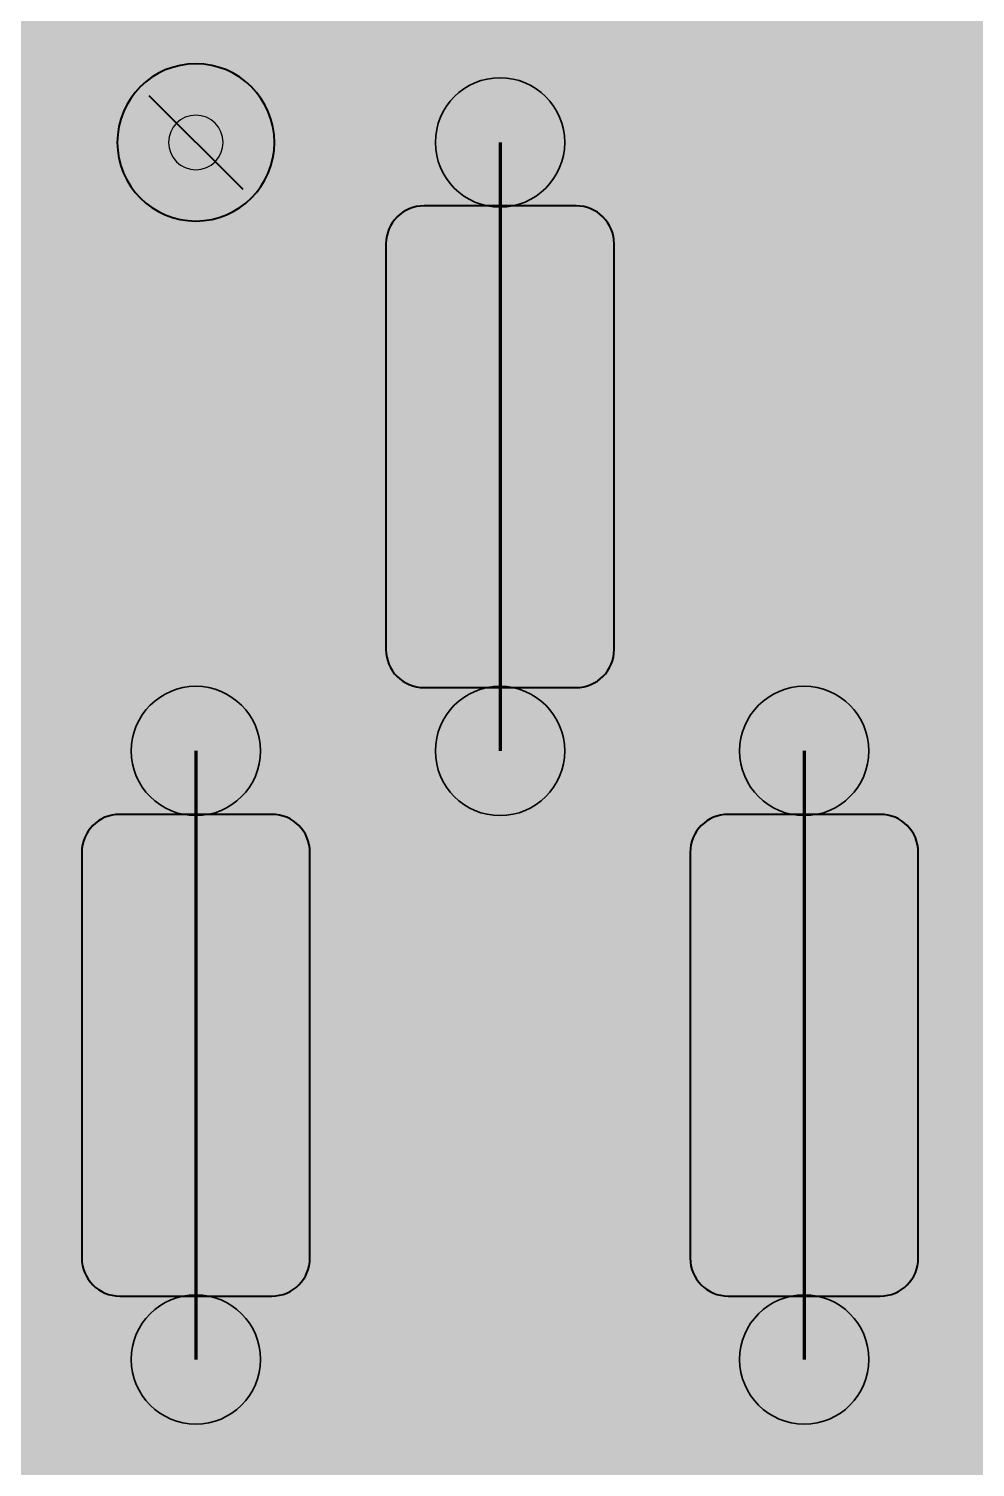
# Model space of a CAD drawing. Header units: millimetres. Extents: x 0 to 207, y 0 to 141.
# Drawn here: x 81.43 to 107.77, y 72.14 to 112.17 of the extents above; entities that cross this region are included whole.
import ezdxf

# ---------------------------------------------------------------- set-up
doc = ezdxf.new("R2010")
doc.units = ezdxf.units.MM
doc.layers.add('trackCuts', color=7, linetype='Continuous')
doc.layers.add('veroComponents', color=7, linetype='Continuous')

msp = doc.modelspace()

# ---------------------------------------------------------------- hatches: boundary and pattern name
at = {"true_color": 0xffffff, "transparency": 33554687}
msp.add_hatch(color=7, dxfattribs=at).paths.add_polyline_path([(206.728, 141.464), (206.728, 0), (0, 0), (0, 141.464)], flags=0)
at = {"true_color": 0x0e2a64, "transparency": 33554687}
h = msp.add_hatch(color=158, dxfattribs=at)
edge = h.paths.add_edge_path(flags=0)
edge.add_spline(control_points=[(132.644, 120.65), (132.644, 120.65), (132.644, 38.1), (132.644, 38.1), (132.644, 37.516), (132.17, 37.042), (131.586, 37.042), (131.586, 37.042), (32.103, 37.042), (32.103, 37.042), (31.519, 37.042), (31.044, 37.516), (31.044, 38.1), (31.044, 38.1), (31.044, 120.65), (31.044, 120.65), (31.044, 121.234), (31.519, 121.708), (32.103, 121.708), (32.103, 121.708), (131.586, 121.708), (131.586, 121.708), (132.17, 121.708), (132.644, 121.234), (132.644, 120.65)], knot_values=[0, 0, 0, 0, 1, 1, 1, 2, 2, 2, 3, 3, 3, 4, 4, 4, 5, 5, 5, 6, 6, 6, 7, 7, 7, 8, 8, 8, 8], degree=3, periodic=1)
at = {"true_color": 0x767c82, "transparency": 33554687}
h = msp.add_hatch(color=8, dxfattribs=at)
edge = h.paths.add_edge_path(flags=0)
edge.add_spline(control_points=[(130.881, 109.008), (130.881, 107.645), (129.774, 106.539), (128.411, 106.539), (128.411, 106.539), (43.744, 106.539), (43.744, 106.539), (42.382, 106.539), (41.275, 107.645), (41.275, 109.008), (41.275, 110.371), (42.382, 111.478), (43.744, 111.478), (43.744, 111.478), (128.411, 111.478), (128.411, 111.478), (129.774, 111.478), (130.881, 110.371), (130.881, 109.008)], knot_values=[0, 0, 0, 0, 1, 1, 1, 2, 2, 2, 3, 3, 3, 4, 4, 4, 5, 5, 5, 6, 6, 6, 6], degree=3, periodic=1)
at = {"true_color": 0xe2763a, "transparency": 33554490}
h = msp.add_hatch(color=23, dxfattribs=at)
edge = h.paths.add_edge_path(flags=0)
edge.add_spline(control_points=[(130.881, 109.008), (130.881, 107.645), (129.774, 106.539), (128.411, 106.539), (128.411, 106.539), (94.544, 106.539), (94.544, 106.539), (93.182, 106.539), (92.075, 107.645), (92.075, 109.008), (92.075, 110.371), (93.182, 111.478), (94.544, 111.478), (94.544, 111.478), (128.411, 111.478), (128.411, 111.478), (129.774, 111.478), (130.881, 110.371), (130.881, 109.008)], knot_values=[0, 0, 0, 0, 1, 1, 1, 2, 2, 2, 3, 3, 3, 4, 4, 4, 5, 5, 5, 6, 6, 6, 6], degree=3, periodic=1)
at = {"true_color": 0xf1f3f5, "transparency": 33554674}
h = msp.add_hatch(color=7, dxfattribs=at)
edge = h.paths.add_edge_path(flags=0)
edge.add_spline(control_points=[(86.078, 110.137), (86.701, 110.137), (87.207, 109.631), (87.207, 109.008), (87.207, 108.385), (86.701, 107.879), (86.078, 107.879), (85.455, 107.879), (84.949, 108.385), (84.949, 109.008), (84.949, 109.631), (85.455, 110.137), (86.078, 110.137)], knot_values=[0, 0, 0, 0, 1, 1, 1, 2, 2, 2, 3, 3, 3, 4, 4, 4, 4], degree=3, periodic=1)
h = msp.add_hatch(color=7, dxfattribs=at)
edge = h.paths.add_edge_path(flags=0)
edge.add_spline(control_points=[(94.544, 110.137), (95.167, 110.137), (95.673, 109.631), (95.673, 109.008), (95.673, 108.385), (95.167, 107.879), (94.544, 107.879), (93.921, 107.879), (93.416, 108.385), (93.416, 109.008), (93.416, 109.631), (93.921, 110.137), (94.544, 110.137)], knot_values=[0, 0, 0, 0, 1, 1, 1, 2, 2, 2, 3, 3, 3, 4, 4, 4, 4], degree=3, periodic=1)
h = msp.add_hatch(color=7, dxfattribs=at)
edge = h.paths.add_edge_path(flags=0)
edge.add_spline(control_points=[(103.011, 110.137), (103.634, 110.137), (104.14, 109.631), (104.14, 109.008), (104.14, 108.385), (103.634, 107.879), (103.011, 107.879), (102.388, 107.879), (101.882, 108.385), (101.882, 109.008), (101.882, 109.631), (102.388, 110.137), (103.011, 110.137)], knot_values=[0, 0, 0, 0, 1, 1, 1, 2, 2, 2, 3, 3, 3, 4, 4, 4, 4], degree=3, periodic=1)
at = {"true_color": 0x767c82, "transparency": 33554687}
h = msp.add_hatch(color=8, dxfattribs=at)
edge = h.paths.add_edge_path(flags=0)
edge.add_spline(control_points=[(130.881, 100.542), (130.881, 99.179), (129.774, 98.072), (128.411, 98.072), (128.411, 98.072), (43.744, 98.072), (43.744, 98.072), (42.382, 98.072), (41.275, 99.179), (41.275, 100.542), (41.275, 101.905), (42.382, 103.011), (43.744, 103.011), (43.744, 103.011), (128.411, 103.011), (128.411, 103.011), (129.774, 103.011), (130.881, 101.905), (130.881, 100.542)], knot_values=[0, 0, 0, 0, 1, 1, 1, 2, 2, 2, 3, 3, 3, 4, 4, 4, 5, 5, 5, 6, 6, 6, 6], degree=3, periodic=1)
at = {"true_color": 0xd1d4d7, "transparency": 33554490}
h = msp.add_hatch(color=254, dxfattribs=at)
edge = h.paths.add_edge_path(flags=0)
edge.add_spline(control_points=[(130.881, 100.542), (130.881, 99.179), (129.774, 98.072), (128.411, 98.072), (128.411, 98.072), (43.744, 98.072), (43.744, 98.072), (42.382, 98.072), (41.275, 99.179), (41.275, 100.542), (41.275, 101.905), (42.382, 103.011), (43.744, 103.011), (43.744, 103.011), (128.411, 103.011), (128.411, 103.011), (129.774, 103.011), (130.881, 101.905), (130.881, 100.542)], knot_values=[0, 0, 0, 0, 1, 1, 1, 2, 2, 2, 3, 3, 3, 4, 4, 4, 5, 5, 5, 6, 6, 6, 6], degree=3, periodic=1)
at = {"true_color": 0xf1f3f5, "transparency": 33554674}
h = msp.add_hatch(color=7, dxfattribs=at)
edge = h.paths.add_edge_path(flags=0)
edge.add_spline(control_points=[(86.078, 101.671), (86.701, 101.671), (87.207, 101.165), (87.207, 100.542), (87.207, 99.919), (86.701, 99.413), (86.078, 99.413), (85.455, 99.413), (84.949, 99.919), (84.949, 100.542), (84.949, 101.165), (85.455, 101.671), (86.078, 101.671)], knot_values=[0, 0, 0, 0, 1, 1, 1, 2, 2, 2, 3, 3, 3, 4, 4, 4, 4], degree=3, periodic=1)
h = msp.add_hatch(color=7, dxfattribs=at)
edge = h.paths.add_edge_path(flags=0)
edge.add_spline(control_points=[(94.544, 101.671), (95.167, 101.671), (95.673, 101.165), (95.673, 100.542), (95.673, 99.919), (95.167, 99.413), (94.544, 99.413), (93.921, 99.413), (93.416, 99.919), (93.416, 100.542), (93.416, 101.165), (93.921, 101.671), (94.544, 101.671)], knot_values=[0, 0, 0, 0, 1, 1, 1, 2, 2, 2, 3, 3, 3, 4, 4, 4, 4], degree=3, periodic=1)
h = msp.add_hatch(color=7, dxfattribs=at)
edge = h.paths.add_edge_path(flags=0)
edge.add_spline(control_points=[(103.011, 101.671), (103.634, 101.671), (104.14, 101.165), (104.14, 100.542), (104.14, 99.919), (103.634, 99.413), (103.011, 99.413), (102.388, 99.413), (101.882, 99.919), (101.882, 100.542), (101.882, 101.165), (102.388, 101.671), (103.011, 101.671)], knot_values=[0, 0, 0, 0, 1, 1, 1, 2, 2, 2, 3, 3, 3, 4, 4, 4, 4], degree=3, periodic=1)
at = {"true_color": 0x767c82, "transparency": 33554687}
h = msp.add_hatch(color=8, dxfattribs=at)
edge = h.paths.add_edge_path(flags=0)
edge.add_spline(control_points=[(130.881, 92.075), (130.881, 90.712), (129.774, 89.606), (128.411, 89.606), (128.411, 89.606), (43.744, 89.606), (43.744, 89.606), (42.382, 89.606), (41.275, 90.712), (41.275, 92.075), (41.275, 93.438), (42.382, 94.544), (43.744, 94.544), (43.744, 94.544), (128.411, 94.544), (128.411, 94.544), (129.774, 94.544), (130.881, 93.438), (130.881, 92.075)], knot_values=[0, 0, 0, 0, 1, 1, 1, 2, 2, 2, 3, 3, 3, 4, 4, 4, 5, 5, 5, 6, 6, 6, 6], degree=3, periodic=1)
at = {"true_color": 0x9826bb, "transparency": 33554490}
h = msp.add_hatch(color=202, dxfattribs=at)
edge = h.paths.add_edge_path(flags=0)
edge.add_spline(control_points=[(130.881, 92.075), (130.881, 90.712), (129.774, 89.606), (128.411, 89.606), (128.411, 89.606), (43.744, 89.606), (43.744, 89.606), (42.382, 89.606), (41.275, 90.712), (41.275, 92.075), (41.275, 93.438), (42.382, 94.544), (43.744, 94.544), (43.744, 94.544), (128.411, 94.544), (128.411, 94.544), (129.774, 94.544), (130.881, 93.438), (130.881, 92.075)], knot_values=[0, 0, 0, 0, 1, 1, 1, 2, 2, 2, 3, 3, 3, 4, 4, 4, 5, 5, 5, 6, 6, 6, 6], degree=3, periodic=1)
at = {"true_color": 0xf1f3f5, "transparency": 33554674}
h = msp.add_hatch(color=7, dxfattribs=at)
edge = h.paths.add_edge_path(flags=0)
edge.add_spline(control_points=[(86.078, 93.204), (86.701, 93.204), (87.207, 92.698), (87.207, 92.075), (87.207, 91.452), (86.701, 90.946), (86.078, 90.946), (85.455, 90.946), (84.949, 91.452), (84.949, 92.075), (84.949, 92.698), (85.455, 93.204), (86.078, 93.204)], knot_values=[0, 0, 0, 0, 1, 1, 1, 2, 2, 2, 3, 3, 3, 4, 4, 4, 4], degree=3, periodic=1)
h = msp.add_hatch(color=7, dxfattribs=at)
edge = h.paths.add_edge_path(flags=0)
edge.add_spline(control_points=[(94.544, 93.204), (95.167, 93.204), (95.673, 92.698), (95.673, 92.075), (95.673, 91.452), (95.167, 90.946), (94.544, 90.946), (93.921, 90.946), (93.416, 91.452), (93.416, 92.075), (93.416, 92.698), (93.921, 93.204), (94.544, 93.204)], knot_values=[0, 0, 0, 0, 1, 1, 1, 2, 2, 2, 3, 3, 3, 4, 4, 4, 4], degree=3, periodic=1)
h = msp.add_hatch(color=7, dxfattribs=at)
edge = h.paths.add_edge_path(flags=0)
edge.add_spline(control_points=[(103.011, 93.204), (103.634, 93.204), (104.14, 92.698), (104.14, 92.075), (104.14, 91.452), (103.634, 90.946), (103.011, 90.946), (102.388, 90.946), (101.882, 91.452), (101.882, 92.075), (101.882, 92.698), (102.388, 93.204), (103.011, 93.204)], knot_values=[0, 0, 0, 0, 1, 1, 1, 2, 2, 2, 3, 3, 3, 4, 4, 4, 4], degree=3, periodic=1)
at = {"true_color": 0x767c82, "transparency": 33554687}
h = msp.add_hatch(color=8, dxfattribs=at)
edge = h.paths.add_edge_path(flags=0)
edge.add_spline(control_points=[(130.881, 83.608), (130.881, 82.245), (129.774, 81.139), (128.411, 81.139), (128.411, 81.139), (43.744, 81.139), (43.744, 81.139), (42.382, 81.139), (41.275, 82.245), (41.275, 83.608), (41.275, 84.971), (42.382, 86.078), (43.744, 86.078), (43.744, 86.078), (128.411, 86.078), (128.411, 86.078), (129.774, 86.078), (130.881, 84.971), (130.881, 83.608)], knot_values=[0, 0, 0, 0, 1, 1, 1, 2, 2, 2, 3, 3, 3, 4, 4, 4, 5, 5, 5, 6, 6, 6, 6], degree=3, periodic=1)
at = {"true_color": 0x58c79e, "transparency": 33554490}
h = msp.add_hatch(color=113, dxfattribs=at)
edge = h.paths.add_edge_path(flags=0)
edge.add_spline(control_points=[(130.881, 83.608), (130.881, 82.245), (129.774, 81.139), (128.411, 81.139), (128.411, 81.139), (43.744, 81.139), (43.744, 81.139), (42.382, 81.139), (41.275, 82.245), (41.275, 83.608), (41.275, 84.971), (42.382, 86.078), (43.744, 86.078), (43.744, 86.078), (128.411, 86.078), (128.411, 86.078), (129.774, 86.078), (130.881, 84.971), (130.881, 83.608)], knot_values=[0, 0, 0, 0, 1, 1, 1, 2, 2, 2, 3, 3, 3, 4, 4, 4, 5, 5, 5, 6, 6, 6, 6], degree=3, periodic=1)
at = {"true_color": 0xf1f3f5, "transparency": 33554674}
h = msp.add_hatch(color=7, dxfattribs=at)
edge = h.paths.add_edge_path(flags=0)
edge.add_spline(control_points=[(86.078, 84.737), (86.701, 84.737), (87.207, 84.231), (87.207, 83.608), (87.207, 82.985), (86.701, 82.479), (86.078, 82.479), (85.455, 82.479), (84.949, 82.985), (84.949, 83.608), (84.949, 84.231), (85.455, 84.737), (86.078, 84.737)], knot_values=[0, 0, 0, 0, 1, 1, 1, 2, 2, 2, 3, 3, 3, 4, 4, 4, 4], degree=3, periodic=1)
h = msp.add_hatch(color=7, dxfattribs=at)
edge = h.paths.add_edge_path(flags=0)
edge.add_spline(control_points=[(94.544, 84.737), (95.167, 84.737), (95.673, 84.231), (95.673, 83.608), (95.673, 82.985), (95.167, 82.479), (94.544, 82.479), (93.921, 82.479), (93.416, 82.985), (93.416, 83.608), (93.416, 84.231), (93.921, 84.737), (94.544, 84.737)], knot_values=[0, 0, 0, 0, 1, 1, 1, 2, 2, 2, 3, 3, 3, 4, 4, 4, 4], degree=3, periodic=1)
h = msp.add_hatch(color=7, dxfattribs=at)
edge = h.paths.add_edge_path(flags=0)
edge.add_spline(control_points=[(103.011, 84.737), (103.634, 84.737), (104.14, 84.231), (104.14, 83.608), (104.14, 82.985), (103.634, 82.479), (103.011, 82.479), (102.388, 82.479), (101.882, 82.985), (101.882, 83.608), (101.882, 84.231), (102.388, 84.737), (103.011, 84.737)], knot_values=[0, 0, 0, 0, 1, 1, 1, 2, 2, 2, 3, 3, 3, 4, 4, 4, 4], degree=3, periodic=1)
at = {"true_color": 0x767c82, "transparency": 33554687}
h = msp.add_hatch(color=8, dxfattribs=at)
edge = h.paths.add_edge_path(flags=0)
edge.add_spline(control_points=[(130.881, 75.142), (130.881, 73.779), (129.774, 72.672), (128.411, 72.672), (128.411, 72.672), (43.744, 72.672), (43.744, 72.672), (42.382, 72.672), (41.275, 73.779), (41.275, 75.142), (41.275, 76.505), (42.382, 77.611), (43.744, 77.611), (43.744, 77.611), (128.411, 77.611), (128.411, 77.611), (129.774, 77.611), (130.881, 76.505), (130.881, 75.142)], knot_values=[0, 0, 0, 0, 1, 1, 1, 2, 2, 2, 3, 3, 3, 4, 4, 4, 5, 5, 5, 6, 6, 6, 6], degree=3, periodic=1)
at = {"true_color": 0x58c79e, "transparency": 33554490}
h = msp.add_hatch(color=113, dxfattribs=at)
edge = h.paths.add_edge_path(flags=0)
edge.add_spline(control_points=[(130.881, 75.142), (130.881, 73.779), (129.774, 72.672), (128.411, 72.672), (128.411, 72.672), (43.744, 72.672), (43.744, 72.672), (42.382, 72.672), (41.275, 73.779), (41.275, 75.142), (41.275, 76.505), (42.382, 77.611), (43.744, 77.611), (43.744, 77.611), (128.411, 77.611), (128.411, 77.611), (129.774, 77.611), (130.881, 76.505), (130.881, 75.142)], knot_values=[0, 0, 0, 0, 1, 1, 1, 2, 2, 2, 3, 3, 3, 4, 4, 4, 5, 5, 5, 6, 6, 6, 6], degree=3, periodic=1)
at = {"true_color": 0xf1f3f5, "transparency": 33554674}
h = msp.add_hatch(color=7, dxfattribs=at)
edge = h.paths.add_edge_path(flags=0)
edge.add_spline(control_points=[(86.078, 76.271), (86.701, 76.271), (87.207, 75.765), (87.207, 75.142), (87.207, 74.519), (86.701, 74.013), (86.078, 74.013), (85.455, 74.013), (84.949, 74.519), (84.949, 75.142), (84.949, 75.765), (85.455, 76.271), (86.078, 76.271)], knot_values=[0, 0, 0, 0, 1, 1, 1, 2, 2, 2, 3, 3, 3, 4, 4, 4, 4], degree=3, periodic=1)
h = msp.add_hatch(color=7, dxfattribs=at)
edge = h.paths.add_edge_path(flags=0)
edge.add_spline(control_points=[(94.544, 76.271), (95.167, 76.271), (95.673, 75.765), (95.673, 75.142), (95.673, 74.519), (95.167, 74.013), (94.544, 74.013), (93.921, 74.013), (93.416, 74.519), (93.416, 75.142), (93.416, 75.765), (93.921, 76.271), (94.544, 76.271)], knot_values=[0, 0, 0, 0, 1, 1, 1, 2, 2, 2, 3, 3, 3, 4, 4, 4, 4], degree=3, periodic=1)
h = msp.add_hatch(color=7, dxfattribs=at)
edge = h.paths.add_edge_path(flags=0)
edge.add_spline(control_points=[(103.011, 76.271), (103.634, 76.271), (104.14, 75.765), (104.14, 75.142), (104.14, 74.519), (103.634, 74.013), (103.011, 74.013), (102.388, 74.013), (101.882, 74.519), (101.882, 75.142), (101.882, 75.765), (102.388, 76.271), (103.011, 76.271)], knot_values=[0, 0, 0, 0, 1, 1, 1, 2, 2, 2, 3, 3, 3, 4, 4, 4, 4], degree=3, periodic=1)
at = {"layer": 'trackCuts', "true_color": 0xe0444e, "transparency": 33554687}
h = msp.add_hatch(color=13, dxfattribs=at)
edge = h.paths.add_edge_path(flags=0)
edge.add_spline(control_points=[(86.078, 111.196), (87.285, 111.196), (88.265, 110.215), (88.265, 109.008), (88.265, 107.801), (87.285, 106.821), (86.078, 106.821), (84.871, 106.821), (83.891, 107.801), (83.891, 109.008), (83.891, 110.215), (84.871, 111.196), (86.078, 111.196)], knot_values=[0, 0, 0, 0, 1, 1, 1, 2, 2, 2, 3, 3, 3, 4, 4, 4, 4], degree=3, periodic=1)
at = {"layer": 'trackCuts', "true_color": 0x541218, "transparency": 33554687}
h = msp.add_hatch(color=248, dxfattribs=at)
edge = h.paths.add_edge_path(flags=0)
edge.add_spline(control_points=[(86.078, 109.767), (86.496, 109.767), (86.836, 109.427), (86.836, 109.008), (86.836, 108.59), (86.496, 108.25), (86.078, 108.25), (85.659, 108.25), (85.319, 108.59), (85.319, 109.008), (85.319, 109.427), (85.659, 109.767), (86.078, 109.767)], knot_values=[0, 0, 0, 0, 1, 1, 1, 2, 2, 2, 3, 3, 3, 4, 4, 4, 4], degree=3, periodic=1)
at = {"layer": 'veroComponents', "true_color": 0x17a5c6, "transparency": 33554687}
h = msp.add_hatch(color=142, dxfattribs=at)
edge = h.paths.add_edge_path(flags=0)
edge.add_spline(control_points=[(94.544, 110.808), (95.537, 110.808), (96.344, 110.001), (96.344, 109.008), (96.344, 108.015), (95.537, 107.209), (94.544, 107.209), (93.551, 107.209), (92.745, 108.015), (92.745, 109.008), (92.745, 110.001), (93.551, 110.808), (94.544, 110.808)], knot_values=[0, 0, 0, 0, 1, 1, 1, 2, 2, 2, 3, 3, 3, 4, 4, 4, 4], degree=3, periodic=1)
at = {"layer": 'veroComponents', "true_color": 0xe66b35, "transparency": 33554687}
h = msp.add_hatch(color=13, dxfattribs=at)
edge = h.paths.add_edge_path(flags=0)
edge.add_spline(control_points=[(96.661, 93.839), (96.661, 93.839), (92.428, 93.839), (92.428, 93.839), (91.844, 93.839), (91.369, 94.313), (91.369, 94.897), (91.369, 94.897), (91.369, 106.186), (91.369, 106.186), (91.369, 106.77), (91.844, 107.244), (92.428, 107.244), (92.428, 107.244), (96.661, 107.244), (96.661, 107.244), (97.245, 107.244), (97.719, 106.77), (97.719, 106.186), (97.719, 106.186), (97.719, 94.897), (97.719, 94.897), (97.719, 94.313), (97.245, 93.839), (96.661, 93.839)], knot_values=[0, 0, 0, 0, 1, 1, 1, 2, 2, 2, 3, 3, 3, 4, 4, 4, 5, 5, 5, 6, 6, 6, 7, 7, 7, 8, 8, 8, 8], degree=3, periodic=1)
at = {"layer": 'veroComponents', "true_color": 0x000000, "transparency": 33554687}
h = msp.add_hatch(color=18, dxfattribs=at)
edge = h.paths.add_edge_path(flags=0)
edge.add_spline(control_points=[(94.544, 102.815), (94.544, 102.815), (94.544, 100.816), (94.544, 100.816), (94.347, 100.839), (94.161, 100.908), (93.987, 101.024), (93.813, 101.141), (93.608, 101.359), (93.371, 101.678), (93.226, 101.873), (93.116, 101.998), (93.041, 102.053), (92.965, 102.107), (92.894, 102.135), (92.826, 102.135), (92.753, 102.135), (92.691, 102.108), (92.639, 102.054), (92.587, 102), (92.561, 101.932), (92.561, 101.85), (92.561, 101.765), (92.588, 101.695), (92.641, 101.641), (92.695, 101.587), (92.789, 101.551), (92.924, 101.533), (92.924, 101.533), (92.87, 100.865), (92.87, 100.865), (92.683, 100.891), (92.536, 100.939), (92.431, 101.009), (92.326, 101.079), (92.245, 101.177), (92.189, 101.304), (92.133, 101.431), (92.105, 101.607), (92.105, 101.832), (92.105, 102.067), (92.131, 102.249), (92.185, 102.379), (92.238, 102.51), (92.32, 102.612), (92.431, 102.687), (92.542, 102.762), (92.666, 102.799), (92.803, 102.799), (92.949, 102.799), (93.089, 102.756), (93.222, 102.671), (93.355, 102.585), (93.501, 102.429), (93.661, 102.203), (93.754, 102.069), (93.818, 101.98), (93.856, 101.934), (93.893, 101.889), (93.941, 101.836), (94.001, 101.775), (94.001, 101.775), (94.001, 102.815), (94.001, 102.815), (94.001, 102.815), (94.544, 102.815), (94.544, 102.815)], knot_values=[0, 0, 0, 0, 1, 1, 1, 2, 2, 2, 3, 3, 3, 4, 4, 4, 5, 5, 5, 6, 6, 6, 7, 7, 7, 8, 8, 8, 9, 9, 9, 10, 10, 10, 11, 11, 11, 12, 12, 12, 13, 13, 13, 14, 14, 14, 15, 15, 15, 16, 16, 16, 17, 17, 17, 18, 18, 18, 19, 19, 19, 20, 20, 20, 21, 21, 21, 22, 22, 22, 22], degree=3, periodic=1)
h = msp.add_hatch(color=18, dxfattribs=at)
edge = h.paths.add_edge_path(flags=0)
edge.add_spline(control_points=[(92.145, 98.376), (92.145, 98.376), (92.145, 99.477), (92.145, 99.477), (92.145, 99.694), (92.175, 99.87), (92.234, 100.003), (92.293, 100.137), (92.377, 100.247), (92.487, 100.335), (92.598, 100.422), (92.726, 100.485), (92.872, 100.524), (93.018, 100.564), (93.173, 100.583), (93.337, 100.583), (93.593, 100.583), (93.792, 100.554), (93.933, 100.496), (94.075, 100.437), (94.193, 100.356), (94.288, 100.253), (94.384, 100.149), (94.447, 100.038), (94.479, 99.919), (94.523, 99.756), (94.544, 99.609), (94.544, 99.477), (94.544, 99.477), (94.544, 98.376), (94.544, 98.376), (94.544, 98.376), (92.145, 98.376), (92.145, 98.376)], knot_values=[0, 0, 0, 0, 1, 1, 1, 2, 2, 2, 3, 3, 3, 4, 4, 4, 5, 5, 5, 6, 6, 6, 7, 7, 7, 8, 8, 8, 9, 9, 9, 10, 10, 10, 11, 11, 11, 11], degree=3, periodic=1)
edge = h.paths.add_edge_path(flags=0)
edge.add_spline(control_points=[(92.689, 99.117), (92.689, 99.117), (94, 99.117), (94, 99.117), (94, 99.117), (94, 99.299), (94, 99.299), (94, 99.454), (93.982, 99.564), (93.948, 99.629), (93.914, 99.695), (93.854, 99.746), (93.768, 99.783), (93.682, 99.82), (93.544, 99.839), (93.351, 99.839), (93.097, 99.839), (92.923, 99.797), (92.829, 99.714), (92.736, 99.632), (92.689, 99.494), (92.689, 99.302), (92.689, 99.302), (92.689, 99.117), (92.689, 99.117)], knot_values=[0, 0, 0, 0, 1, 1, 1, 2, 2, 2, 3, 3, 3, 4, 4, 4, 5, 5, 5, 6, 6, 6, 7, 7, 7, 8, 8, 8, 8], degree=3, periodic=1)
at = {"layer": 'veroComponents', "true_color": 0xf5f5f5, "transparency": 33554687}
for points in [[(97.719, 97.296), (97.719, 95.321), (91.369, 95.321), (91.369, 97.296)], [(106.186, 88.829), (106.186, 86.854), (99.836, 86.854), (99.836, 88.829)], [(89.253, 80.363), (89.253, 78.387), (82.903, 78.387), (82.903, 80.363)]]:
    msp.add_hatch(color=7, dxfattribs=at).paths.add_polyline_path(points, flags=0)
at = {"layer": 'veroComponents', "true_color": 0x17a5c6, "transparency": 33554687}
h = msp.add_hatch(color=142, dxfattribs=at)
edge = h.paths.add_edge_path(flags=0)
edge.add_spline(control_points=[(86.078, 93.874), (87.071, 93.874), (87.877, 93.068), (87.877, 92.075), (87.877, 91.082), (87.071, 90.276), (86.078, 90.276), (85.085, 90.276), (84.279, 91.082), (84.279, 92.075), (84.279, 93.068), (85.085, 93.874), (86.078, 93.874)], knot_values=[0, 0, 0, 0, 1, 1, 1, 2, 2, 2, 3, 3, 3, 4, 4, 4, 4], degree=3, periodic=1)
h = msp.add_hatch(color=142, dxfattribs=at)
edge = h.paths.add_edge_path(flags=0)
edge.add_spline(control_points=[(94.544, 93.874), (95.537, 93.874), (96.344, 93.068), (96.344, 92.075), (96.344, 91.082), (95.537, 90.276), (94.544, 90.276), (93.551, 90.276), (92.745, 91.082), (92.745, 92.075), (92.745, 93.068), (93.551, 93.874), (94.544, 93.874)], knot_values=[0, 0, 0, 0, 1, 1, 1, 2, 2, 2, 3, 3, 3, 4, 4, 4, 4], degree=3, periodic=1)
h = msp.add_hatch(color=142, dxfattribs=at)
edge = h.paths.add_edge_path(flags=0)
edge.add_spline(control_points=[(103.011, 93.874), (104.004, 93.874), (104.81, 93.068), (104.81, 92.075), (104.81, 91.082), (104.004, 90.276), (103.011, 90.276), (102.018, 90.276), (101.212, 91.082), (101.212, 92.075), (101.212, 93.068), (102.018, 93.874), (103.011, 93.874)], knot_values=[0, 0, 0, 0, 1, 1, 1, 2, 2, 2, 3, 3, 3, 4, 4, 4, 4], degree=3, periodic=1)
at = {"layer": 'veroComponents', "true_color": 0xe66b35, "transparency": 33554687}
h = msp.add_hatch(color=13, dxfattribs=at)
edge = h.paths.add_edge_path(flags=0)
edge.add_spline(control_points=[(88.194, 76.906), (88.194, 76.906), (83.961, 76.906), (83.961, 76.906), (83.377, 76.906), (82.903, 77.38), (82.903, 77.964), (82.903, 77.964), (82.903, 89.253), (82.903, 89.253), (82.903, 89.837), (83.377, 90.311), (83.961, 90.311), (83.961, 90.311), (88.194, 90.311), (88.194, 90.311), (88.779, 90.311), (89.253, 89.837), (89.253, 89.253), (89.253, 89.253), (89.253, 77.964), (89.253, 77.964), (89.253, 77.38), (88.779, 76.906), (88.194, 76.906)], knot_values=[0, 0, 0, 0, 1, 1, 1, 2, 2, 2, 3, 3, 3, 4, 4, 4, 5, 5, 5, 6, 6, 6, 7, 7, 7, 8, 8, 8, 8], degree=3, periodic=1)
h = msp.add_hatch(color=13, dxfattribs=at)
edge = h.paths.add_edge_path(flags=0)
edge.add_spline(control_points=[(105.128, 76.906), (105.128, 76.906), (100.894, 76.906), (100.894, 76.906), (100.31, 76.906), (99.836, 77.38), (99.836, 77.964), (99.836, 77.964), (99.836, 89.253), (99.836, 89.253), (99.836, 89.837), (100.31, 90.311), (100.894, 90.311), (100.894, 90.311), (105.128, 90.311), (105.128, 90.311), (105.712, 90.311), (106.186, 89.837), (106.186, 89.253), (106.186, 89.253), (106.186, 77.964), (106.186, 77.964), (106.186, 77.38), (105.712, 76.906), (105.128, 76.906)], knot_values=[0, 0, 0, 0, 1, 1, 1, 2, 2, 2, 3, 3, 3, 4, 4, 4, 5, 5, 5, 6, 6, 6, 7, 7, 7, 8, 8, 8, 8], degree=3, periodic=1)
at = {"layer": 'veroComponents', "true_color": 0x020200, "transparency": 33554687}
h = msp.add_hatch(color=18, dxfattribs=at)
edge = h.paths.add_edge_path(flags=0)
edge.add_spline(control_points=[(84.373, 84.578), (84.373, 84.578), (84.26, 83.948), (84.26, 83.948), (84.059, 84), (83.905, 84.101), (83.798, 84.25), (83.691, 84.399), (83.638, 84.61), (83.638, 84.882), (83.638, 85.195), (83.696, 85.422), (83.813, 85.561), (83.93, 85.701), (84.076, 85.771), (84.253, 85.771), (84.357, 85.771), (84.451, 85.742), (84.535, 85.686), (84.619, 85.629), (84.692, 85.543), (84.756, 85.429), (84.778, 85.522), (84.805, 85.592), (84.836, 85.642), (84.885, 85.721), (84.949, 85.783), (85.03, 85.827), (85.11, 85.872), (85.206, 85.894), (85.317, 85.894), (85.456, 85.894), (85.59, 85.857), (85.719, 85.784), (85.847, 85.711), (85.946, 85.606), (86.015, 85.468), (86.084, 85.331), (86.119, 85.15), (86.119, 84.926), (86.119, 84.708), (86.093, 84.536), (86.042, 84.41), (85.991, 84.284), (85.915, 84.181), (85.817, 84.099), (85.718, 84.018), (85.594, 83.956), (85.444, 83.912), (85.444, 83.912), (85.356, 84.578), (85.356, 84.578), (85.49, 84.604), (85.583, 84.645), (85.635, 84.7), (85.687, 84.755), (85.713, 84.825), (85.713, 84.91), (85.713, 85), (85.68, 85.074), (85.615, 85.133), (85.549, 85.193), (85.462, 85.223), (85.353, 85.223), (85.242, 85.223), (85.155, 85.194), (85.094, 85.137), (85.033, 85.079), (85.003, 85.002), (85.003, 84.904), (85.003, 84.851), (85.016, 84.779), (85.042, 84.688), (85.042, 84.688), (84.566, 84.722), (84.566, 84.722), (84.571, 84.759), (84.574, 84.788), (84.574, 84.809), (84.574, 84.896), (84.546, 84.969), (84.49, 85.027), (84.435, 85.085), (84.369, 85.115), (84.292, 85.115), (84.219, 85.115), (84.161, 85.093), (84.117, 85.049), (84.074, 85.006), (84.052, 84.946), (84.052, 84.869), (84.052, 84.791), (84.076, 84.727), (84.123, 84.678), (84.171, 84.629), (84.254, 84.595), (84.373, 84.578)], knot_values=[0, 0, 0, 0, 1, 1, 1, 2, 2, 2, 3, 3, 3, 4, 4, 4, 5, 5, 5, 6, 6, 6, 7, 7, 7, 8, 8, 8, 9, 9, 9, 10, 10, 10, 11, 11, 11, 12, 12, 12, 13, 13, 13, 14, 14, 14, 15, 15, 15, 16, 16, 16, 17, 17, 17, 18, 18, 18, 19, 19, 19, 20, 20, 20, 21, 21, 21, 22, 22, 22, 23, 23, 23, 24, 24, 24, 25, 25, 25, 26, 26, 26, 27, 27, 27, 28, 28, 28, 29, 29, 29, 30, 30, 30, 31, 31, 31, 32, 32, 32, 32], degree=3, periodic=1)
at = {"layer": 'veroComponents', "true_color": 0x000000, "transparency": 33554687}
h = msp.add_hatch(color=18, dxfattribs=at)
h.paths.add_polyline_path([(102.563, 85.077), (102.563, 83.863), (102.015, 83.863), (100.571, 85.077), (100.571, 85.658), (102.046, 85.658), (102.046, 85.959), (102.563, 85.959), (102.563, 85.658), (103.011, 85.658), (103.011, 85.077)], flags=0)
h.paths.add_polyline_path([(102.046, 85.077), (101.291, 85.077), (102.046, 84.436)], flags=0)
at = {"layer": 'veroComponents', "true_color": 0x020200, "transparency": 33554687}
h = msp.add_hatch(color=18, dxfattribs=at)
edge = h.paths.add_edge_path(flags=0)
edge.add_spline(control_points=[(83.679, 81.443), (83.679, 81.443), (83.679, 82.544), (83.679, 82.544), (83.679, 82.761), (83.708, 82.936), (83.767, 83.07), (83.826, 83.204), (83.911, 83.314), (84.021, 83.401), (84.131, 83.489), (84.259, 83.552), (84.405, 83.591), (84.552, 83.63), (84.706, 83.65), (84.87, 83.65), (85.126, 83.65), (85.325, 83.621), (85.467, 83.563), (85.608, 83.504), (85.726, 83.423), (85.822, 83.32), (85.917, 83.216), (85.981, 83.105), (86.012, 82.986), (86.056, 82.823), (86.078, 82.676), (86.078, 82.544), (86.078, 82.544), (86.078, 81.443), (86.078, 81.443), (86.078, 81.443), (83.679, 81.443), (83.679, 81.443)], knot_values=[0, 0, 0, 0, 1, 1, 1, 2, 2, 2, 3, 3, 3, 4, 4, 4, 5, 5, 5, 6, 6, 6, 7, 7, 7, 8, 8, 8, 9, 9, 9, 10, 10, 10, 11, 11, 11, 11], degree=3, periodic=1)
edge = h.paths.add_edge_path(flags=0)
edge.add_spline(control_points=[(84.222, 82.184), (84.222, 82.184), (85.533, 82.184), (85.533, 82.184), (85.533, 82.184), (85.533, 82.365), (85.533, 82.365), (85.533, 82.52), (85.516, 82.631), (85.481, 82.696), (85.447, 82.761), (85.387, 82.813), (85.301, 82.85), (85.216, 82.887), (85.077, 82.905), (84.885, 82.905), (84.631, 82.905), (84.457, 82.864), (84.363, 82.781), (84.269, 82.698), (84.222, 82.561), (84.222, 82.369), (84.222, 82.369), (84.222, 82.184), (84.222, 82.184)], knot_values=[0, 0, 0, 0, 1, 1, 1, 2, 2, 2, 3, 3, 3, 4, 4, 4, 5, 5, 5, 6, 6, 6, 7, 7, 7, 8, 8, 8, 8], degree=3, periodic=1)
at = {"layer": 'veroComponents', "true_color": 0x000000, "transparency": 33554687}
h = msp.add_hatch(color=18, dxfattribs=at)
edge = h.paths.add_edge_path(flags=0)
edge.add_spline(control_points=[(100.612, 81.443), (100.612, 81.443), (100.612, 82.544), (100.612, 82.544), (100.612, 82.761), (100.642, 82.936), (100.7, 83.07), (100.759, 83.204), (100.844, 83.314), (100.954, 83.401), (101.064, 83.489), (101.193, 83.552), (101.339, 83.591), (101.485, 83.63), (101.64, 83.65), (101.803, 83.65), (102.06, 83.65), (102.259, 83.621), (102.4, 83.563), (102.541, 83.504), (102.66, 83.423), (102.755, 83.32), (102.85, 83.216), (102.914, 83.105), (102.946, 82.986), (102.989, 82.823), (103.011, 82.676), (103.011, 82.544), (103.011, 82.544), (103.011, 81.443), (103.011, 81.443), (103.011, 81.443), (100.612, 81.443), (100.612, 81.443)], knot_values=[0, 0, 0, 0, 1, 1, 1, 2, 2, 2, 3, 3, 3, 4, 4, 4, 5, 5, 5, 6, 6, 6, 7, 7, 7, 8, 8, 8, 9, 9, 9, 10, 10, 10, 11, 11, 11, 11], degree=3, periodic=1)
edge = h.paths.add_edge_path(flags=0)
edge.add_spline(control_points=[(101.155, 82.184), (101.155, 82.184), (102.466, 82.184), (102.466, 82.184), (102.466, 82.184), (102.466, 82.365), (102.466, 82.365), (102.466, 82.52), (102.449, 82.631), (102.415, 82.696), (102.38, 82.761), (102.32, 82.813), (102.235, 82.85), (102.149, 82.887), (102.01, 82.905), (101.818, 82.905), (101.564, 82.905), (101.39, 82.864), (101.296, 82.781), (101.202, 82.698), (101.155, 82.561), (101.155, 82.369), (101.155, 82.369), (101.155, 82.184), (101.155, 82.184)], knot_values=[0, 0, 0, 0, 1, 1, 1, 2, 2, 2, 3, 3, 3, 4, 4, 4, 5, 5, 5, 6, 6, 6, 7, 7, 7, 8, 8, 8, 8], degree=3, periodic=1)
at = {"layer": 'veroComponents', "true_color": 0x17a5c6, "transparency": 33554687}
h = msp.add_hatch(color=142, dxfattribs=at)
edge = h.paths.add_edge_path(flags=0)
edge.add_spline(control_points=[(86.078, 76.941), (87.071, 76.941), (87.877, 76.135), (87.877, 75.142), (87.877, 74.149), (87.071, 73.342), (86.078, 73.342), (85.085, 73.342), (84.279, 74.149), (84.279, 75.142), (84.279, 76.135), (85.085, 76.941), (86.078, 76.941)], knot_values=[0, 0, 0, 0, 1, 1, 1, 2, 2, 2, 3, 3, 3, 4, 4, 4, 4], degree=3, periodic=1)
h = msp.add_hatch(color=142, dxfattribs=at)
edge = h.paths.add_edge_path(flags=0)
edge.add_spline(control_points=[(103.011, 76.941), (104.004, 76.941), (104.81, 76.135), (104.81, 75.142), (104.81, 74.149), (104.004, 73.342), (103.011, 73.342), (102.018, 73.342), (101.212, 74.149), (101.212, 75.142), (101.212, 76.135), (102.018, 76.941), (103.011, 76.941)], knot_values=[0, 0, 0, 0, 1, 1, 1, 2, 2, 2, 3, 3, 3, 4, 4, 4, 4], degree=3, periodic=1)

# ---------------------------------------------------------------- linework, layer by layer
at = {"color": 163, "linetype": 'Continuous', "lineweight": 70, "true_color": 0x5680cb}
msp.add_open_spline([(132.644, 120.65), (132.644, 120.65), (132.644, 38.1), (132.644, 38.1), (132.644, 37.516), (132.17, 37.042), (131.586, 37.042), (131.586, 37.042), (32.103, 37.042), (32.103, 37.042), (31.519, 37.042), (31.044, 37.516), (31.044, 38.1), (31.044, 38.1), (31.044, 120.65), (31.044, 120.65), (31.044, 121.234), (31.519, 121.708), (32.103, 121.708), (32.103, 121.708), (131.586, 121.708), (131.586, 121.708), (132.17, 121.708), (132.644, 121.234), (132.644, 120.65)], degree=3, knots=[0, 0, 0, 0, 1, 1, 1, 2, 2, 2, 3, 3, 3, 4, 4, 4, 5, 5, 5, 6, 6, 6, 7, 7, 7, 8, 8, 8, 8], dxfattribs=at)
at = {"layer": 'trackCuts', "color": 246, "linetype": 'Continuous', "lineweight": 40, "true_color": 0x71171d}
msp.add_lwpolyline([(84.772, 110.314), (87.383, 107.703)], dxfattribs=at)
at = {"layer": 'trackCuts', "color": 241, "linetype": 'Continuous', "lineweight": 40, "true_color": 0xff9aa0}
msp.add_open_spline([(86.078, 111.196), (87.285, 111.196), (88.265, 110.215), (88.265, 109.008), (88.265, 107.801), (87.285, 106.821), (86.078, 106.821), (84.871, 106.821), (83.891, 107.801), (83.891, 109.008), (83.891, 110.215), (84.871, 111.196), (86.078, 111.196)], degree=3, knots=[0, 0, 0, 0, 1, 1, 1, 2, 2, 2, 3, 3, 3, 4, 4, 4, 4], dxfattribs=at)
at = {"layer": 'trackCuts', "color": 231, "linetype": 'Continuous', "lineweight": 25, "true_color": 0xffb2b7}
msp.add_open_spline([(86.078, 109.767), (86.496, 109.767), (86.836, 109.427), (86.836, 109.008), (86.836, 108.59), (86.496, 108.25), (86.078, 108.25), (85.659, 108.25), (85.319, 108.59), (85.319, 109.008), (85.319, 109.427), (85.659, 109.767), (86.078, 109.767)], degree=3, knots=[0, 0, 0, 0, 1, 1, 1, 2, 2, 2, 3, 3, 3, 4, 4, 4, 4], dxfattribs=at)
at = {"layer": 'veroComponents', "color": 254, "linetype": 'Continuous', "lineweight": 80, "true_color": 0xd4d8db}
for points in [[(94.544, 109.008), (94.544, 92.075)], [(86.078, 92.075), (86.078, 75.142)], [(103.011, 92.075), (103.011, 75.142)]]:
    msp.add_lwpolyline(points, dxfattribs=at)
at = {"layer": 'veroComponents', "color": 141, "linetype": 'Continuous', "lineweight": 35, "true_color": 0x73dcf3}
for points in [[(94.544, 110.808), (95.537, 110.808), (96.344, 110.001), (96.344, 109.008), (96.344, 108.015), (95.537, 107.209), (94.544, 107.209), (93.551, 107.209), (92.745, 108.015), (92.745, 109.008), (92.745, 110.001), (93.551, 110.808), (94.544, 110.808)], [(86.078, 93.874), (87.071, 93.874), (87.877, 93.068), (87.877, 92.075), (87.877, 91.082), (87.071, 90.276), (86.078, 90.276), (85.085, 90.276), (84.279, 91.082), (84.279, 92.075), (84.279, 93.068), (85.085, 93.874), (86.078, 93.874)], [(94.544, 93.874), (95.537, 93.874), (96.344, 93.068), (96.344, 92.075), (96.344, 91.082), (95.537, 90.276), (94.544, 90.276), (93.551, 90.276), (92.745, 91.082), (92.745, 92.075), (92.745, 93.068), (93.551, 93.874), (94.544, 93.874)], [(103.011, 93.874), (104.004, 93.874), (104.81, 93.068), (104.81, 92.075), (104.81, 91.082), (104.004, 90.276), (103.011, 90.276), (102.018, 90.276), (101.212, 91.082), (101.212, 92.075), (101.212, 93.068), (102.018, 93.874), (103.011, 93.874)], [(86.078, 76.941), (87.071, 76.941), (87.877, 76.135), (87.877, 75.142), (87.877, 74.149), (87.071, 73.342), (86.078, 73.342), (85.085, 73.342), (84.279, 74.149), (84.279, 75.142), (84.279, 76.135), (85.085, 76.941), (86.078, 76.941)], [(103.011, 76.941), (104.004, 76.941), (104.81, 76.135), (104.81, 75.142), (104.81, 74.149), (104.004, 73.342), (103.011, 73.342), (102.018, 73.342), (101.212, 74.149), (101.212, 75.142), (101.212, 76.135), (102.018, 76.941), (103.011, 76.941)]]:
    msp.add_open_spline(points, degree=3, knots=[0, 0, 0, 0, 1, 1, 1, 2, 2, 2, 3, 3, 3, 4, 4, 4, 4], dxfattribs=at)
at = {"layer": 'veroComponents', "color": 21, "linetype": 'Continuous', "lineweight": 40, "true_color": 0xff9b6a}
for points in [[(96.661, 93.839), (96.661, 93.839), (92.428, 93.839), (92.428, 93.839), (91.844, 93.839), (91.369, 94.313), (91.369, 94.897), (91.369, 94.897), (91.369, 106.186), (91.369, 106.186), (91.369, 106.77), (91.844, 107.244), (92.428, 107.244), (92.428, 107.244), (96.661, 107.244), (96.661, 107.244), (97.245, 107.244), (97.719, 106.77), (97.719, 106.186), (97.719, 106.186), (97.719, 94.897), (97.719, 94.897), (97.719, 94.313), (97.245, 93.839), (96.661, 93.839)], [(88.194, 76.906), (88.194, 76.906), (83.961, 76.906), (83.961, 76.906), (83.377, 76.906), (82.903, 77.38), (82.903, 77.964), (82.903, 77.964), (82.903, 89.253), (82.903, 89.253), (82.903, 89.837), (83.377, 90.311), (83.961, 90.311), (83.961, 90.311), (88.194, 90.311), (88.194, 90.311), (88.779, 90.311), (89.253, 89.837), (89.253, 89.253), (89.253, 89.253), (89.253, 77.964), (89.253, 77.964), (89.253, 77.38), (88.779, 76.906), (88.194, 76.906)], [(105.128, 76.906), (105.128, 76.906), (100.894, 76.906), (100.894, 76.906), (100.31, 76.906), (99.836, 77.38), (99.836, 77.964), (99.836, 77.964), (99.836, 89.253), (99.836, 89.253), (99.836, 89.837), (100.31, 90.311), (100.894, 90.311), (100.894, 90.311), (105.128, 90.311), (105.128, 90.311), (105.712, 90.311), (106.186, 89.837), (106.186, 89.253), (106.186, 89.253), (106.186, 77.964), (106.186, 77.964), (106.186, 77.38), (105.712, 76.906), (105.128, 76.906)]]:
    msp.add_open_spline(points, degree=3, knots=[0, 0, 0, 0, 1, 1, 1, 2, 2, 2, 3, 3, 3, 4, 4, 4, 5, 5, 5, 6, 6, 6, 7, 7, 7, 8, 8, 8, 8], dxfattribs=at)

doc.saveas('drawing.dxf')
